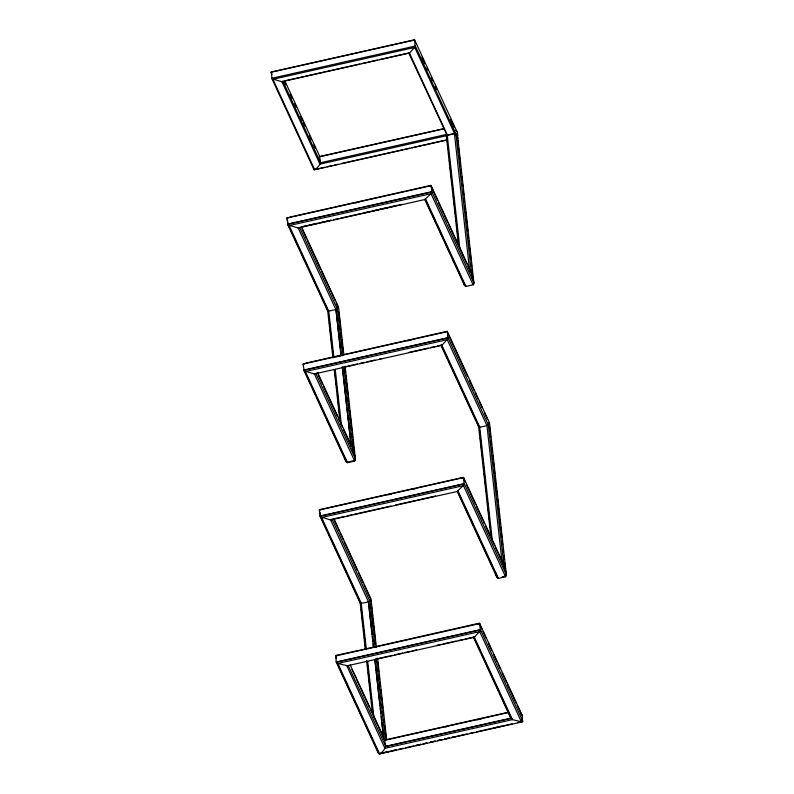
<?xml version="1.0" encoding="UTF-8"?>
<svg xmlns="http://www.w3.org/2000/svg" width="794" height="794" viewBox="0 0 794 794"><rect width="100%" height="100%" fill="white"/><g stroke="black" fill="none" stroke-linecap="round" stroke-linejoin="round"><path stroke-width="1.19" d="M342.551 355.722L337.371 309.084L299.606 227.362L298.177 227.987L288.033 224.98L286.823 218.092L288.262 217.467M315.774 373.686L314.404 373.954L304.251 370.947L303.05 364.059L304.479 363.434M303.536 364.188L304.519 363.751M331.991 519.643L330.622 519.921L320.478 516.914L319.277 510.016L320.151 509.321M319.754 510.155L320.359 509.669M348.219 665.61L385.725 746.291C385.189 748.911 380.395 755.213 378.599 753.853L336.17 662.017L335.872 655.378L360.575 650.048M455.716 130.405C458.029 131.338 458.396 136.856 456.927 137.928M521.162 714.173L522.244 715.404L522.541 722.044L512.467 719.642L510.949 718.6L473.363 637.165L465.254 638.981M385.318 747.293L384.892 747.968M355.027 460.054L354.521 460.53M473.502 283.825L472.986 284.312M430.973 193.389L431.529 192.009L360.952 207.859M447.201 339.356L447.747 337.976L375.979 354.094M463.428 485.323L463.974 483.943L441.246 489.044M479.655 631.28L480.201 629.9L457.473 635.011M287.349 217.973L288.291 217.794M299.08 227.481L298.137 227.66M336.239 655.695L336.249 658.524M430.149 185.925L430.785 185.756L437.544 200.455M441.901 344.983L441.196 344.933L447.508 358.59M462.565 477.531L463.488 477.293L503.843 564.723L506.374 574.777L505.579 576.781L498.424 578.389L496.994 577.556L457.245 491.516L464.073 484.658L463.587 477.601L319.277 510.016M424.681 199.264L464.55 285.622L465.969 286.455L473.552 284.629L473.998 283.498L457.81 137.918L455.954 133.898A1.28 0.734 -6.3 0 0 454.406 133.481L447.25 135.089A1.28 0.734 -6.3 0 0 446.337 136.062L458.257 243.272M503.178 563.581L503.843 564.723L488.29 424.79L448.034 337.668L303.715 370.083L346.075 461.84L347.494 462.684L354.66 461.076L355.523 459.726L345.122 366.183M505.728 576.087L501.858 577.049M447.042 135.417L453.314 133.968M479.06 623.627L482.047 629.314M437.434 346.015L440.908 345.231L478.673 426.954C480.172 427.43 491.258 425.495 488.687 422.765M366.639 50.588L271.131 72.016L272.124 78.874L281.91 81.693L282.902 81.266L320.538 162.73C319.793 165.291 315.903 169.976 313.987 169.688L271.756 78.288L415.302 46.042L457.533 137.441M367.821 50.32L414.557 39.789L456.858 131.407M284.063 81.008L303.874 76.561M305.035 76.293L324.845 71.847M326.016 71.589L345.827 67.133M346.988 66.875L359.801 63.996M362.133 63.47L366.798 62.428M367.959 62.16L377.279 60.066M379.611 59.54L408.741 53L447.131 135.308M444.342 128.529L319.158 156.646L319.625 156.388L320.538 162.73L446.387 134.464M444.551 128.688L319.873 156.696L284.639 80.452M446.347 135.724L319.992 164.11L281.91 81.693L409.446 53.049L415.173 46.747L414.627 40.008L271.082 72.254L272.084 74.428M313.987 169.688L324.746 167.266M327.138 166.73L331.932 165.658M334.324 165.122L337.907 164.308M341.499 163.504L360.635 159.207M361.836 158.939L402.508 149.798M404.9 149.262L409.684 148.19M412.076 147.654L445.573 140.131M447.091 139.992L314.692 169.737L272.898 79.281L414.756 47.422L454.555 133.561M289.443 217.199L334.363 207.115M335.544 206.847L405.287 191.175M406.468 190.917L431.033 185.359L471.398 272.789L473.919 282.843L431.807 191.701L431.142 185.677L286.823 218.092M355.494 202.907L359.077 202.093M289.125 225.248L287.974 224.255L359.751 208.127M301.68 226.866L331.207 220.236M333.569 219.7L338.294 218.648M340.656 218.112L370.173 211.482M372.535 210.956L397.337 205.378M300.767 227.104L306.563 225.804M308.876 225.278L316.985 223.461M321.61 222.419L323.932 221.903M326.245 221.377L330.88 220.335M364.466 212.792L387.621 207.591M389.943 207.075L394.578 206.033M396.891 205.507L401.526 204.475M305.67 363.166L350.591 353.072M351.772 352.814L447.26 331.326L489.481 422.775L506.374 574.777L464.262 483.635L319.942 516.05L360.198 603.172L365.349 649.472M303.05 364.059L447.369 331.634L447.846 338.691L441.94 345.301L440.908 345.231M335.832 356.933L340.616 355.851M407.6 340.805L411.193 340.001M305.402 369.944L374.778 354.362M318.156 372.813L315.833 373.329L355.454 459.071L352.258 447.876M344.785 366.828L357.528 363.96M359.841 363.444L364.476 362.401M366.788 361.885L374.897 360.059M379.532 359.017L381.845 358.501M408.841 352.407L428.174 348.1M430.487 347.574L435.122 346.531M348.556 461.87L353.33 460.798M320.707 509.401L390.45 493.729M391.641 493.461L415.282 488.151M416.463 487.893L461.383 477.799M387.938 494.831L391.531 494.027M411.868 489.461L415.461 488.657M460.917 478.445L463.309 477.909L465.363 482.365M321.63 515.911L391.005 500.329M392.206 500.061L440.055 489.312M331.773 519.326L344.804 516.437M347.117 515.911L351.841 514.82M354.064 514.353L373.101 510.046M374.282 509.778L390.817 506.066M395.541 505.004L415.619 500.498M416.8 500.23L435.688 495.982M361.756 649.79L479.467 623.121L522.244 715.404M477.134 624.412L479.526 623.876M337.4 662.99L336.656 662.146L360.575 656.777M361.776 656.509L431.152 640.917M432.353 640.649L456.282 635.279M376.078 659.02L388.822 656.152M389.983 655.894L392.296 655.378M394.608 654.851L402.717 653.035M405.029 652.509L409.664 651.477M411.987 650.951L416.612 649.909M436.561 645.403L441.285 644.341M443.251 643.924L452.52 641.85M453.672 641.592L455.994 641.066M458.307 640.55L462.942 639.507M383.71 739.492A1.28 0.734 -6.3 0 1 385.259 739.909L508.021 712.327M508.974 712.417L385.06 740.256L350.214 664.856M445.365 726.947L447.697 726.421M476.827 719.88L481.482 718.828M510.8 718.193L385.725 746.291L384.703 739.8M385.437 746.588L406.419 741.874M407.58 741.616L511.286 718.322L512.428 719.324M379.592 753.595L381.954 753.059M384.326 752.533L389.05 751.471M391.412 750.935L396.146 749.873M398.509 749.347L403.233 748.285M405.595 747.75L413.873 745.894M416.235 745.368L420.969 744.306M423.331 743.77L426.874 742.976M430.427 742.182L435.152 741.12M437.514 740.584L442.248 739.522L437.534 740.613M444.61 738.996L449.335 737.934M451.707 737.398L467.071 733.944M469.433 733.418L474.167 732.356M476.529 731.82L501.351 726.242M517.896 722.53L522.392 721.548L522.035 717.687M379.8 753.575L395.442 750.072M415.887 745.477L420.691 744.395M423.103 743.859L426.706 743.045M430.318 742.231L435.122 741.149M444.749 738.996L449.553 737.914M451.965 737.368L455.567 736.564M494.057 727.919L498.87 726.838M500.071 726.57L512.09 723.86M315.099 373.617L314.364 373.627M347.911 665.868L337.837 663.476L336.17 662.017L480.489 629.602L522.918 721.428M360.784 603.321C362.937 602.835 371.751 602.299 370.421 598.855M337.966 306.921L338.542 306.96L343.782 354.114M337.768 307.05L336.13 302.742M360.992 603.192L360.198 603.172M465.83 285.919L464.857 285.344L458.069 270.595M347.365 462.138L346.214 461.145M498.285 577.853L497.6 577.635M328.279 311.268L321.441 296.668M479.199 426.983L477.115 422.666M370.47 598.974L370.887 601.505M360.734 603.202L358.015 597.515M305.353 371.215L304.201 370.222L306.206 374.55M424.79 199.582L431.013 193.716L431.807 191.701L287.497 224.126L327.743 311.248L332.934 357.886M470.217 271.359L471.398 272.789L455.954 133.898M321.173 517.023L320.429 516.179L320.022 512.567M455.419 133.819L457.423 138.007M470.554 272.094L471.011 272.878L467.924 266.198M502.999 564.028L503.465 564.812L495.734 548.098M352.079 448.312L353.945 454.684M421.882 57.188L424.869 63.649M426.854 67.956L427.857 70.11M431.341 77.643L432.829 80.879M435.32 86.258L436.809 89.494M450.744 119.646L454.228 127.179M447.528 135.456L409.446 53.049L408.741 53M438.576 202.688L443.727 213.824M444.243 214.946L447.846 222.747M448.868 224.97L450.932 229.426M451.449 230.538L463.805 257.286M464.321 258.397L466.892 263.965M473.125 284.848L431.013 193.716L289.155 225.575L328.776 311.317L333.887 357.26M465.969 286.455L425.713 199.334L298.177 227.987L335.931 309.71L341.043 355.652M425.475 200.068L431.589 213.288M432.611 215.492L435.658 222.112M436.68 224.315L437.702 226.518M438.209 227.62L444.829 241.942M445.335 243.043L449.92 252.958M452.461 258.477L457.562 269.494M447.578 333.023L454.079 347.097M454.585 348.179L460.58 361.161M461.086 362.253L467.587 376.316M469.591 380.654L474.087 390.39M475.09 392.554L478.087 399.054M479.09 401.218L482.087 407.709M484.588 413.118L487.595 419.619M486.851 425.415L447.24 339.673L305.382 371.542L347.494 462.684M448.481 360.684L453.811 372.247M454.297 373.289L466.435 399.551M466.922 400.603L472.748 413.208M473.234 414.26L476.142 420.562M284.5 81.633L285.969 84.799M290.356 94.307L292.311 98.535M294.753 103.816L296.222 106.992M300.608 116.5L302.564 120.728M303.536 122.842L305.005 126.008M309.402 135.516L311.347 139.744M313.789 145.024L315.258 148.19M466.396 484.588L469.998 492.389M470.514 493.501L475.666 504.647M476.688 506.87L482.871 520.249M483.387 521.36L484.409 523.583M485.442 525.817L494.712 545.865M505.579 576.781L463.468 485.64L321.61 517.509L361.23 603.241L366.332 649.194M498.424 578.389L458.168 491.268L330.622 519.921L368.386 601.634L373.498 647.586L373.16 643.954M457.423 490.9L464.043 505.222M464.55 506.324L468.113 514.036M469.135 516.239L473.71 526.164M474.733 528.367L483.903 548.197M484.409 549.299L487.973 557.011M488.995 559.214L493.57 569.139M494.593 571.343L497.302 577.278M301.482 226.826L338.552 307.07L336.864 309.412L327.743 311.248M302.018 228.91L306.603 238.835M307.615 241.039L311.188 248.75M311.695 249.852L320.855 269.692M321.878 271.895L331.038 291.726M331.555 292.827L335.118 300.539M483.05 631.488L486.067 638.019M488.578 643.458L491.595 649.988M493.61 654.335L497.123 661.958M498.136 664.131L500.141 668.479M502.155 672.836L506.681 682.632M507.684 684.805L516.229 703.305M517.241 705.479L521.767 715.265M287.974 224.255L289.522 227.59M290.554 229.823L294.157 237.624M294.673 238.736L299.814 249.882M301.363 253.217L307.536 266.586M311.149 274.387L314.752 282.188M315.268 283.299L318.87 291.1M319.893 293.333L320.925 295.557M473.651 636.857L479.923 650.435M481.849 654.613L486.196 664.012M486.672 665.064L492.469 677.59M492.945 678.632L494.394 681.768M495.367 683.862L498.741 691.167M500.19 694.303L504.527 703.702M505.014 704.744L510.8 717.28M317.59 372.535L352.923 449.017L343.782 366.768M318.076 374.52L322.443 383.968M323.416 386.073L333.609 408.136M334.095 409.188L337.49 416.532M338.462 418.637L339.921 421.793M340.408 422.835L342.343 427.043M343.316 429.147L346.234 435.449M346.71 436.492L351.087 445.95M354.66 461.076L314.404 373.954L441.94 345.301L479.695 427.023L492.33 540.694M307.209 376.713L310.702 384.286M312.707 388.623L315.704 395.114M316.707 397.278L325.212 415.679M326.205 417.843L332.21 430.834M332.716 431.916L339.217 445.99M339.713 447.072L345.718 460.063M333.927 518.76L371.006 598.994L376.376 647.309M333.956 519.742L337.529 527.454M338.036 528.556L339.048 530.759M340.07 532.963L343.127 539.583M344.149 541.786L350.253 555.006M350.759 556.108L357.379 570.429M358.402 572.633L362.987 582.558M363.999 584.761L370.113 597.981M332.061 519.296L369.825 601.008L374.967 647.309M320.429 516.179L326.602 529.548M328.666 534.015L333.817 545.15M334.334 546.262L336.388 550.718M337.42 552.952L339.991 558.519M340.507 559.631L346.68 573.01M347.712 575.233L356.982 595.292M351.96 669.541L353.409 672.677M353.886 673.719L355.821 677.897M356.784 679.982L359.682 686.254M360.158 687.296L369.329 707.136M370.292 709.221L371.741 712.357M372.227 713.399L378.013 725.934M378.5 726.976L384.286 739.512M336.507 658.176L335.495 655.983L479.814 623.568L480.301 630.615L474.385 637.235L473.363 637.165M336.656 662.146L343.187 676.289M343.693 677.381L348.219 687.177M349.221 689.351L357.766 707.851M358.779 710.025L363.305 719.821M365.309 724.168L367.324 728.525M368.327 730.698L371.85 738.311M373.855 742.668L378.381 752.464M471.289 273.999L472.976 280.699M463.736 282.773L464.301 285.006M503.743 565.924L504.865 570.39M495.625 572.474L496.756 576.94L496.488 574.528M345.271 458.992L345.827 461.225L345.559 458.813M457.691 140.419L458.237 145.252M458.505 147.664L459.041 152.498M459.309 154.909L459.845 159.743M460.113 162.155L460.51 165.777M460.917 169.41L461.324 173.032M461.721 176.655L462.128 180.278M462.525 183.9L462.793 186.312M463.339 191.146L463.736 194.768M464.143 198.391L464.54 202.013M464.947 205.636L465.344 209.259M465.621 211.67L466.157 216.504M466.425 218.926L466.961 223.749M467.229 226.171L467.765 230.994M468.172 234.627L468.569 238.25M468.837 240.661L469.373 245.495M469.641 247.907L470.048 251.529M470.445 255.152L470.852 258.775M471.259 262.397L471.656 266.02M472.063 269.642L472.46 273.265M472.867 276.898L473.274 280.52M489.491 426.487L490.027 431.311M490.295 433.723L490.702 437.335M491.099 440.958L491.506 444.58M491.913 448.193L492.31 451.816M492.717 455.438L493.114 459.051M493.521 462.674L493.918 466.296M494.325 469.909L494.722 473.532M494.99 475.943L495.525 480.767M495.793 483.179L496.329 488.002M496.597 490.414L497.133 495.248M497.54 498.86L497.947 502.483M498.215 504.895L498.751 509.718M499.019 512.13L499.555 516.954M499.823 519.375L500.359 524.199M500.627 526.611L501.024 530.223M501.431 533.846L501.828 537.469M502.235 541.081L502.632 544.704M503.168 549.527L503.446 551.939M503.843 555.562L504.25 559.184M504.647 562.797L505.053 566.42M505.321 568.832L505.857 573.655M454.406 133.481L469.73 271.34M486.921 425.306L502.046 562.063M447.25 135.089L459.885 248.76M446.992 138.414L447.399 142.066M447.806 145.719L448.213 149.371M448.61 153.034L449.017 156.686M449.424 160.338L449.831 164.001M450.238 167.653L450.645 171.305M450.913 173.747L451.32 177.399M451.865 182.273L452.133 184.704M452.54 188.367L452.947 192.019M453.354 195.671L453.761 199.324M454.168 202.986L454.436 205.418M454.982 210.291L455.389 213.953M455.796 217.606L456.203 221.258M456.471 223.7L457.016 228.573M457.284 231.004L457.691 234.657M458.098 238.319L458.505 241.972M479.467 430.547L480.013 435.459M480.281 437.911L480.827 442.824M481.104 445.275L481.511 448.957M481.918 452.64L482.325 456.322M482.603 458.783L483.149 463.686M483.417 466.147L483.963 471.05M484.241 473.512L484.787 478.425M485.055 480.876L485.471 484.558M485.878 488.241L486.285 491.923M486.831 496.836L487.109 499.287M487.377 501.739L487.923 506.651M488.201 509.103L488.747 514.016M489.015 516.467L489.422 520.149M489.838 523.841L490.245 527.524M490.652 531.206L491.059 534.888M478.673 426.954L490.672 534.967M377.587 658.176L386.579 739.095M338.71 311.982L339.107 315.595M339.375 318.007L339.911 322.84M340.179 325.252L340.715 330.076M340.983 332.488L341.519 337.311M341.787 339.723L342.323 344.546M342.591 346.968L343.137 351.792M345.013 368.674L345.41 372.297M345.817 375.919L346.214 379.532M346.621 383.155L347.018 386.777M347.425 390.39L347.822 394.013M348.229 397.625L348.626 401.248M348.903 403.66L349.439 408.483M349.707 410.895L350.243 415.728M350.511 418.14L351.047 422.964M351.315 425.376L351.851 430.199M352.248 433.822L352.655 437.434M352.923 439.856L353.459 444.68M353.727 447.091L354.263 451.915M354.531 454.327L354.938 457.949M371.155 603.916L371.691 608.75M371.969 611.162L372.505 615.995M372.773 618.407L373.309 623.24M373.577 625.652L374.113 630.486M374.381 632.897L374.917 637.731M375.185 640.143L375.592 643.775M377.607 661.888L378.004 665.511M378.272 667.923L378.678 671.545M379.075 675.168L379.482 678.791M379.889 682.413L380.286 686.046M380.693 689.668L381.09 693.291M381.497 696.914L381.904 700.536M382.301 704.159L382.708 707.782M383.105 711.404L383.512 715.027M384.048 719.86L384.316 722.272M384.723 725.895L385.12 729.517M385.527 733.14L385.924 736.763M376.187 658.276L385.259 739.909M336.001 309.6L340.318 348.477M340.586 350.908L341.132 355.762M342.343 366.699L343.564 377.636M343.693 378.847L346.67 405.575M346.938 408.007L347.474 412.87M347.752 415.302L348.288 420.155M348.556 422.587L351.127 445.672M368.446 601.524L372.088 634.257M372.356 636.679L372.892 641.532M374.917 659.705L376.128 670.622M376.267 671.833L378.549 692.437M378.688 693.648L380.038 705.767M380.306 708.188L380.842 713.042M381.249 716.674L381.656 720.317M381.924 722.739L383.671 738.499M342.383 367.751L351.127 446.347M374.837 659.685L383.571 738.281M335.227 369.359L341.41 424.988M367.682 661.293L373.865 716.913M328.676 316.062L329.083 319.754M329.361 322.205L329.907 327.118M330.175 329.57L330.721 334.482M330.999 336.934L331.545 341.847M331.813 344.298L332.229 347.98M332.636 351.663L333.043 355.345M334.959 372.535L335.505 377.438M335.912 381.12L336.319 384.802M336.596 387.264L337.003 390.946M337.41 394.628L337.817 398.31M338.095 400.762L338.502 404.444M338.909 408.126L339.455 413.039M339.733 415.49L340.279 420.403M360.585 603.083L360.853 605.524M361.26 609.177L361.667 612.839M361.935 615.271L362.481 620.144M362.749 622.585L363.156 626.238M363.563 629.89L364.109 634.763M364.377 637.205L364.783 640.857M365.19 644.51L365.597 648.172M367.493 665.223L368.029 670.096M368.307 672.538L368.843 677.411M369.121 679.843L369.657 684.716M369.925 687.157L370.332 690.81M370.877 695.683L371.145 698.125M371.552 701.777L371.959 705.429M372.366 709.082L372.773 712.744M334.294 370.163L339.892 420.492M366.56 660.439L372.386 712.823M287.438 219.422L287.845 223.045M457.81 137.918A1.28 0.734 -6.3 0 1 457.681 138.484M479.695 631.607L337.837 663.476L379.631 753.923L521.479 722.054L479.695 631.607M474.385 637.235L346.849 665.878L384.931 748.295L512.467 719.642L474.385 637.235"/></g></svg>
